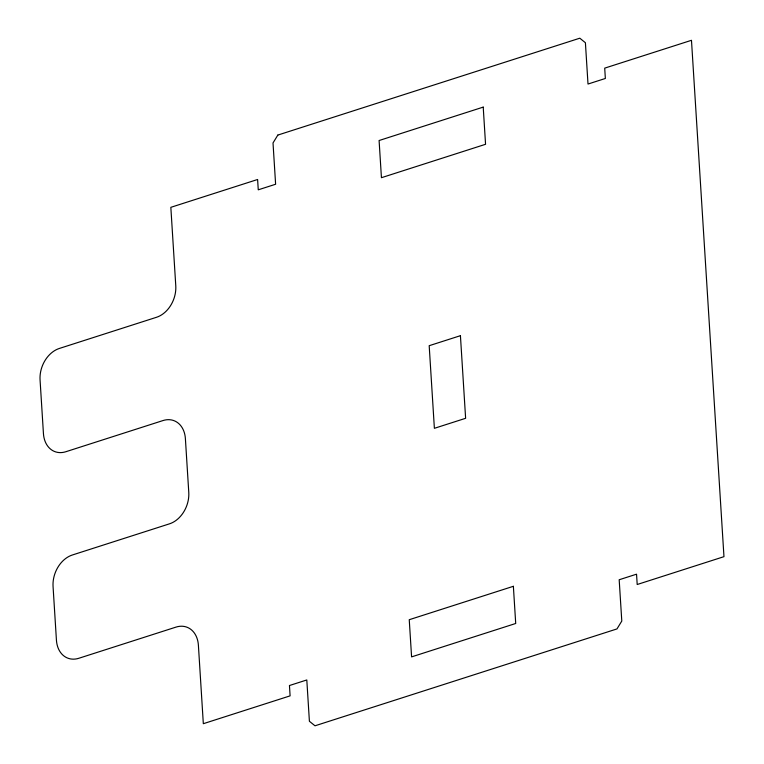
<?xml version="1.0" encoding="UTF-8"?>
<svg xmlns="http://www.w3.org/2000/svg" width="764" height="764" viewBox="0 0 764 764"><rect width="100%" height="100%" fill="white"/><g stroke="black" fill="none" stroke-linecap="round" stroke-linejoin="round"><path stroke-width="1.15" d="M277.838 135.075L273.015 142.944L275.613 184.248L258.261 189.816L257.611 179.492L170.84 207.33L175.777 285.812A26.415 19.94 -69 0 1 156.515 317.28L59.325 348.46A26.415 19.94 -69 0 0 40.062 379.928L43.443 433.627A26.415 19.94 -69 0 0 65.828 451.734L163.009 420.553A26.415 19.94 -69 0 1 185.394 438.66L188.775 492.36A26.415 19.94 -69 0 1 169.503 523.827L72.322 555.008A26.415 19.94 -69 0 0 53.06 586.475L56.431 640.175A26.415 19.94 -69 0 0 78.816 658.281L176.007 627.101A26.415 19.94 -69 0 1 198.392 645.208L203.329 723.699L290.1 695.861L289.451 685.528L306.803 679.96L309.401 721.273L314.997 725.8L616.968 628.925L621.791 621.056L619.184 579.752L636.546 574.184L637.195 584.508L723.966 556.669L691.477 40.301L604.706 68.139L605.355 78.472L588.003 84.04L585.405 42.727L579.809 38.2L277.838 135.075M483.22 107.113L379.097 140.519L381.437 177.697L485.56 144.291L483.22 107.113M460.425 335.683L429.187 345.7L434.382 428.317L465.62 418.3L460.425 335.683M513.37 586.303L409.246 619.709L411.586 656.887L515.71 623.481L513.37 586.303"/></g></svg>
